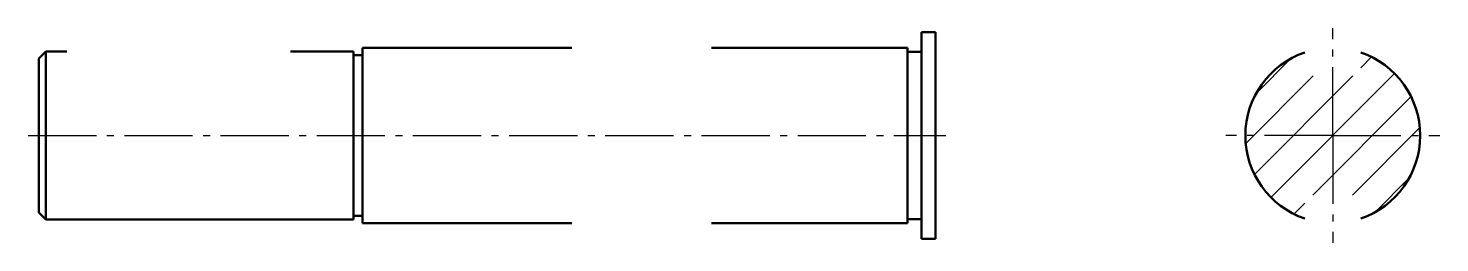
# Model space of a CAD drawing. Extents: x 20 to 222, y 20 to 51.
import ezdxf

# ---------------------------------------------------------------- set-up
doc = ezdxf.new("R2010")
doc.units = 0
doc.linetypes.add('AM_DIN_G_W050', pattern=[13.75, 9.75, -1.5, 1, -1.5])
for name, color, linetype, lineweight in [('AM_0', 7, 'CONTINUOUS', 50), ('AM_7', 4, 'AM_DIN_G_W050', 25), ('AM_8', 1, 'CONTINUOUS', 25)]:
    doc.layers.add(name, color=color, linetype=linetype, lineweight=lineweight)

msp = doc.modelspace()

# ---------------------------------------------------------------- hatches: boundary and pattern name
at = {"layer": 'AM_8'}
h = msp.add_hatch(dxfattribs=at)
h.set_pattern_fill('_U', color=256, scale=4, angle=45, style=0, pattern_type=0)
h.set_pattern_definition([(45, (206.494, 35.5), (-2.8284, 2.8284), [])])
edge = h.paths.add_edge_path()
edge.add_arc((206.494, 35.5), 12.5, 288.66292, 431.33708)
edge.add_line((210.494, 47.343), (210.494, 44.001))
edge.add_arc((210.493, 44.001), 0.001, 270, 360, ccw=False)
edge.add_line((210.493, 44), (202.495, 44))
edge.add_arc((202.495, 44.001), 0.001, 180, 270, ccw=False)
edge.add_line((202.494, 44.001), (202.494, 47.343))
edge.add_arc((206.494, 35.5), 12.5, 108.66292, 251.33708)
edge.add_line((202.494, 23.657), (202.494, 26.999))
edge.add_arc((202.495, 26.999), 0.001, 90, 180, ccw=False)
edge.add_line((202.495, 27), (210.493, 27))
edge.add_arc((210.493, 26.999), 0.001, 0, 90, ccw=False)
edge.add_line((210.494, 26.999), (210.494, 23.657))

# ---------------------------------------------------------------- linework, layer by layer
at = {"layer": 'AM_0'}
for p, q in [((147.7, 50.25), (149.7, 50.25)), ((147.7, 50.25), (147.7, 20.75)), ((149.7, 50.25), (149.7, 20.75)), ((22.5, 47.5), (21.5, 46.5)), ((21.5, 46.5), (21.5, 24.5)), ((22.5, 47.5), (22.5, 23.5)), ((22.5, 47.5), (25.5, 47.5)), ((57.5, 47.5), (66.5, 47.5)), ((66.5, 47.5), (66.5, 23.5)), ((66.5, 46.95), (67.8, 46.95)), ((66.5, 46.95), (66.5, 24.05)), ((67.8, 48), (97.7, 48)), ((67.8, 48), (67.8, 23)), ((117.7, 48), (145.7, 48)), ((145.7, 48), (145.7, 23)), ((145.7, 47.45), (147.7, 47.45)), ((147.7, 47.45), (147.7, 23.55)), ((22.5, 23.5), (21.5, 24.5)), ((22.5, 23.5), (66.5, 23.5)), ((66.5, 24.05), (67.8, 24.05)), ((67.8, 23), (97.7, 23)), ((117.7, 23), (145.7, 23)), ((145.7, 23.55), (147.7, 23.55)), ((147.7, 20.75), (149.7, 20.75))]:
    msp.add_line(p, q, dxfattribs=at)
for start, end in [(108.66292, 251.33708), (0, 71.33708), (288.66292, 0)]:
    msp.add_arc((206.494, 35.5), 12.5, start, end, dxfattribs=at)
at = {"layer": 'AM_7'}
for p, q in [((206.494, 35.5), (206.494, 50.794)), ((20, 35.5), (151.2, 35.5)), ((206.494, 35.5), (191.2, 35.5)), ((206.494, 35.5), (206.494, 20.206)), ((206.494, 35.5), (221.788, 35.5))]:
    msp.add_line(p, q, dxfattribs=at)

doc.saveas('drawing.dxf')
